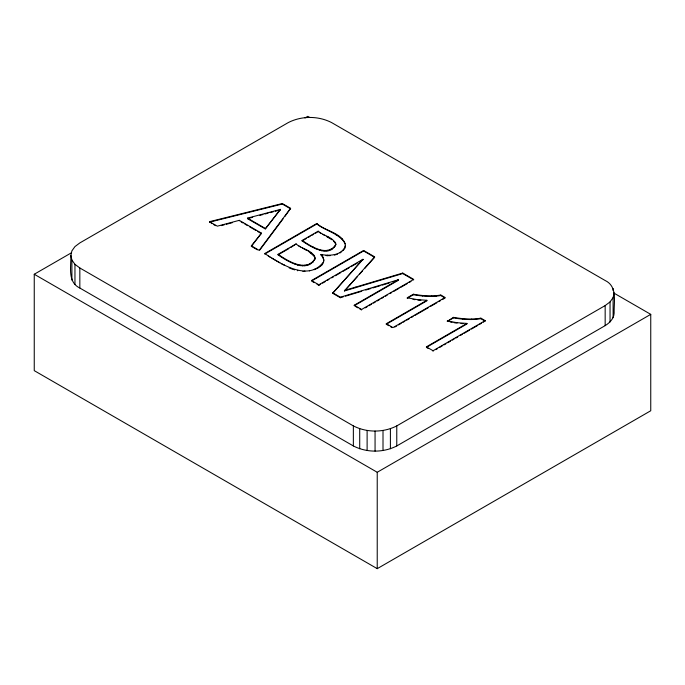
<?xml version="1.0" encoding="UTF-8"?>
<svg xmlns="http://www.w3.org/2000/svg" width="685" height="685" viewBox="0 0 685 685"><rect width="100%" height="100%" fill="white"/><g stroke="black" fill="none" stroke-linecap="round" stroke-linejoin="round"><path stroke-width="1.03" d="M315.04 259.127C314.449 250.282 301.203 249.143 296.134 243.911L278.101 254.323L278.101 254.829C286.955 261.199 307.591 273.752 315.04 258.622C306.495 272.913 287.366 260.711 278.101 254.323M319.124 267.313L322.258 264.667L323.457 262.483C324.228 259.521 323.183 256.592 321.042 254.435C329.545 256.233 342.526 255.479 345.454 245.572L344.735 248.33L343.271 250.462L343.271 249.965M323.457 262.483L323.774 259.701M70.846 255.454L71.891 250.864L74.956 246.591L79.837 242.918L288.231 122.606C301.58 115.731 318.302 115.731 331.643 122.606L605.163 280.516C617.801 286.518 613.777 301.991 614.154 313.105C613.828 318.696 609.684 322.841 605.163 325.632L396.769 445.952C383.42 452.828 366.698 452.828 353.357 445.952L79.837 288.034C67.198 282.04 71.223 266.559 70.846 255.454L71.891 260.035L71.891 280.088M613.109 317.686L613.109 297.632L614.154 293.052M335.436 245.949L335.83 244.066C329.733 258.836 310.288 246.549 302.145 240.94L302.145 240.444L318.174 231.188C323.174 235.854 334.04 237.121 335.83 244.571M345.454 246.078C343.887 232.909 324.87 231.282 316.838 223.473L264.744 253.553C279.771 263.211 308.25 282.425 323.457 261.978M71.891 260.035L74.956 264.316L79.837 267.981L353.357 425.899C366.698 432.774 383.42 432.774 396.769 425.899L605.163 305.578L610.044 301.914L613.109 297.632M302.145 240.444C310.921 246.215 326.471 256.866 335.436 245.444M209.524 221.675L282.306 203.539L290.594 208.317L259.178 250.342L251.378 245.838L261.482 233.165L239.279 220.339L217.316 226.17L209.524 221.675L212.119 223.67M259.803 249.999L283.051 218.909M284.934 216.383L290.594 208.317M265.283 228.918L280.439 209.396L265.283 228.918L247.499 218.652L247.499 218.147L280.439 209.396M257.449 249.845L251.378 246.343L261.482 233.165M413.689 279.891L402.729 273.563L344.435 290.954L374.644 256.849L363.598 250.47L311.495 280.542L311.495 281.047L363.598 250.967L374.644 257.346L364.685 268.486M344.435 290.954L357.561 276.432M359.702 274.051L362.545 270.866M332.662 293.266L362.93 259.332L332.662 293.266L340.342 297.701L343.39 296.785M613.769 293.009L650.75 314.355L650.75 410.752L377.229 568.661L34.25 370.645L34.25 274.248L71.214 252.911M304.996 117.94L307.77 116.339L309.62 117.4M264.744 254.049L316.838 223.978C325.675 230.956 339.606 233.431 345.3 243.843L345.3 243.346M278.101 254.829L288.916 248.578M290.723 247.533L296.134 243.911M302.145 240.94L306.597 238.371M308.378 237.344L310.159 236.316M311.94 235.289L313.721 234.261M315.502 233.225L317.283 232.198M311.495 280.542L318.842 284.789L362.93 259.332M317.009 284.232L318.842 285.285L320.683 284.232M322.515 283.17L325.272 281.578M327.105 280.516L328.946 279.454M331.703 277.862L333.535 276.808M335.376 275.747L340.882 272.561M342.723 271.5L349.153 267.792M350.985 266.73L357.416 263.023M359.257 261.961L362.93 259.838M354.239 305.227L398.327 279.771L398.327 280.276L354.239 305.724L354.239 305.227L361.594 309.466L413.689 279.386L402.729 273.058L344.435 290.449M365.251 307.856L367.074 306.803M368.898 305.75L371.647 304.166M373.471 303.113L375.303 302.051M377.127 300.998L379.867 299.413M381.699 298.36L383.523 297.307M385.355 296.245L387.179 295.192M389.928 293.608L391.751 292.555M393.584 291.502L399.064 288.334M400.896 287.28L407.292 283.581M409.116 282.528L410.949 281.475M386.306 323.74L392.984 327.593L445.079 297.513L440.78 295.029C431.696 296.648 422.388 295.766 413.355 294.233L407.198 297.787L416.857 299.55L426.901 300.295L426.901 300.801L386.306 324.236L386.306 323.74L426.901 300.295M407.198 298.292L413.355 294.738C422.388 296.262 431.696 297.144 440.78 295.535L445.079 298.018L442.339 299.602M394.808 327.036L396.641 325.983M398.464 324.93L401.213 323.346M403.037 322.292L404.869 321.231M406.693 320.178L409.433 318.593M411.265 317.54L413.089 316.487M414.922 315.425L428.63 307.514M430.454 306.46L436.859 302.761M438.683 301.708L440.515 300.655M485.16 321.154L480.861 318.671C471.777 320.289 462.461 319.398 453.427 317.874L447.271 321.428L453.427 317.369C462.461 318.902 471.777 319.784 480.861 318.165L485.16 320.649L483.327 322.207M428.048 348.34L426.378 347.372L466.973 323.936L466.973 323.431L426.378 346.875L433.057 350.729L485.16 320.649M435.797 349.65L437.629 348.596M439.453 347.535L442.202 345.951M444.026 344.897L445.858 343.844M447.682 342.791L450.422 341.207M452.254 340.145L454.078 339.092M455.91 338.039L457.734 336.986M460.483 335.402L462.306 334.349M464.139 333.287L469.619 330.127M471.451 329.065L477.847 325.375M479.671 324.322L481.504 323.26M34.25 274.248L377.229 472.273L650.75 314.355M318.405 267.801L314.278 269.693L314.278 269.196M332.662 292.769L340.342 297.204L398.327 279.771M345.428 296.177L361.706 291.279M365.773 290.055L370.859 288.531M372.897 287.923L380.012 285.782M382.05 285.166L389.174 283.025M393.241 281.8L398.327 280.276M337.422 254.212L334.383 255.094L334.383 254.597M247.499 218.652L252.645 217.282M259.855 215.364L262.937 214.551M265.001 214.003L268.083 213.181M270.147 212.633L273.229 211.811M275.293 211.263L280.439 209.901M221.306 225.613L224.303 224.817M226.298 224.286L232.292 222.693M209.524 222.171L282.306 204.036L290.594 208.822M326.009 255.608L330.247 255.642M302.898 271.406L304.816 271.466L304.816 270.96M417.867 300.124L420.873 300.347M447.271 320.931L456.938 322.686L466.973 323.431M460.954 323.491L462.957 323.637M321.042 254.435L321.042 254.94L322.678 255.214M412.995 299.345L414.93 299.696M450.173 321.959L452.109 322.31M454.035 322.661L455.97 323.012M289.121 267.869L293.6 269.625M319.073 232.206L320.88 233.251M322.686 234.296L324.493 235.332M326.291 236.376L331.266 239.382M298.78 245.941L300.552 246.96M302.316 247.979L306.726 250.53M247.499 218.147L265.283 228.413M241.129 221.906L242.978 222.976M244.828 224.046L247.602 225.648M249.451 226.718L255.933 230.46M257.783 231.53L261.482 233.662M213.848 224.671L215.587 225.673M268.297 256.104L270.078 257.132M271.851 258.159L279.857 262.775M281.629 263.802L283.41 264.83M312.411 281.578L314.252 282.64M355.164 306.255L357.912 307.848M359.753 308.909L361.594 309.971L361.594 309.466M386.306 324.236L388.806 325.683M390.476 326.651L392.145 327.61M314.62 256.147L314.62 256.644L307.616 250.539M333.646 241.257L335.701 243.552L335.701 243.055M321.042 254.94L323.089 257.757L323.774 260.197M613.109 288.462L613.109 290.577M610.044 301.914L610.044 321.967M605.163 305.578L605.163 325.632M480.861 318.165L480.861 318.671M476.349 318.808L476.349 319.313M471.717 319.047L471.717 319.552M462.444 318.688L462.444 319.193M456.938 322.686L456.938 323.192M453.427 317.369L453.427 317.874M440.78 295.029L440.78 295.535M436.268 295.672L436.268 296.177M433.057 350.729L433.057 351.234M431.636 295.911L431.636 296.417M422.362 295.552L422.362 296.048M413.355 294.233L413.355 294.738M402.729 273.058L402.729 273.563M396.769 425.899L396.769 445.952M390.407 428.716L390.407 448.769M383.009 430.488L383.009 450.542M377.229 472.273L377.229 568.661M375.063 431.088L375.063 451.141M367.117 430.488L367.117 450.542M363.598 250.47L363.598 250.967M359.711 428.716L359.711 448.769M355.267 287.152L355.267 287.649M353.357 425.899L353.357 445.952M349.735 284.677L349.735 285.183M344.735 247.833L344.735 248.33M344.409 241.368L344.409 241.874M342.32 238.937L342.32 239.433M341.841 251.292L340.068 252.979L340.068 252.482M340.342 297.204L340.342 297.701M336.344 234.732L336.344 235.238M335.248 242.148L335.248 242.653M334.289 246.985L334.289 247.49M332.054 239.365L332.054 239.87M332.079 248.612L332.079 249.109M330.829 249.254L330.829 249.751M329.476 249.811L329.476 250.316M328.098 236.916L328.098 237.421M327.832 250.273L327.832 250.778M327.695 255.231L327.695 255.736M326.077 250.564L326.077 251.061M324.056 250.624L324.056 251.13M323.089 257.252L323.089 257.757M322.258 264.162L322.258 264.667M321.839 250.402L321.839 250.898M320.571 265.831L320.571 266.337M319.758 249.897L319.758 250.402M318.842 284.789L318.842 285.285M318.174 231.188L318.174 231.684M316.838 223.473L316.838 223.978M316.136 248.407L316.136 248.903M315.049 257.303L315.049 257.808M314.475 260.052L314.475 260.557M313.833 255.051L313.833 255.548M313.285 261.482L313.285 261.987M312.882 246.643L312.882 247.139M311.161 262.997L311.161 263.502M310.999 252.671L310.999 253.167M309.611 263.793L309.611 264.29M309.466 270.438L309.466 270.943M307.89 264.453L307.89 264.949M306.126 264.915L306.126 265.412M304.26 265.215L304.26 265.712M302.333 265.335L302.333 265.831M300.201 265.206L300.201 265.712M297.692 264.71L297.692 265.215M297.65 270.31L297.65 270.806M295.132 263.871L295.132 264.367M294.499 269.479L294.499 269.976M290.423 261.439L290.423 261.944M284.301 264.847L284.301 265.343M282.306 203.539L282.306 204.036M251.378 245.838L251.378 246.343M239.279 220.339L239.279 220.844M79.837 267.981L79.837 288.034M74.956 264.316L74.956 284.369"/></g></svg>
